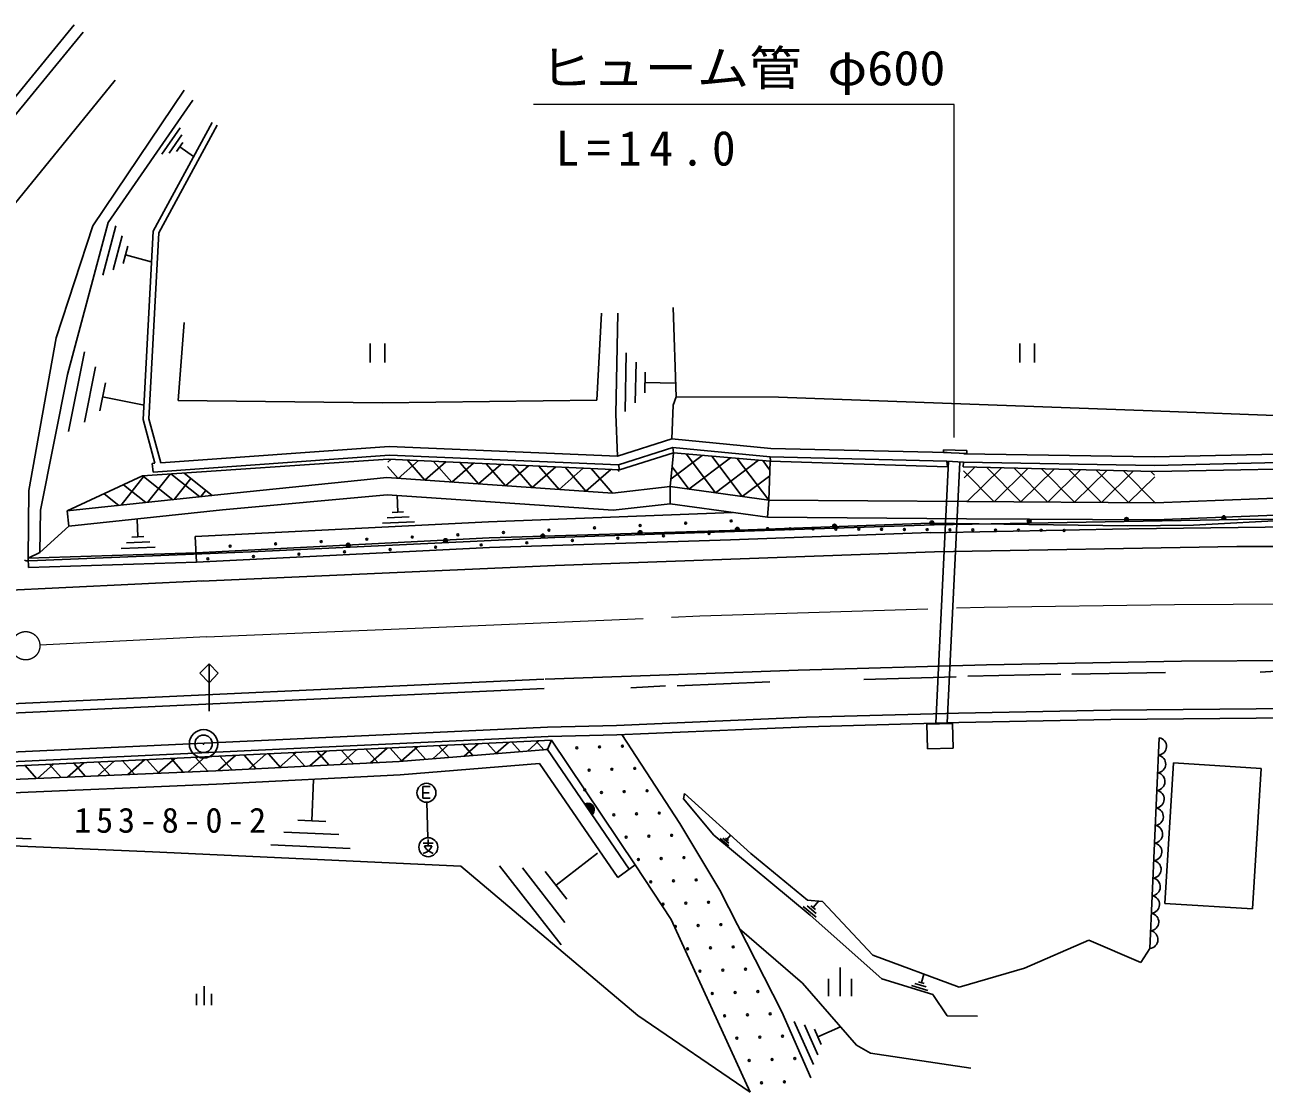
# Model space of a CAD drawing. Units: millimetres, scale not verified. Extents: x 40000 to 680000, y 20000 to 380000.
# Drawn here: x 267112 to 332318, y 256309 to 312485 of the extents above; entities that cross this region are included whole.
import ezdxf
from ezdxf.enums import TextEntityAlignment as Align

# ---------------------------------------------------------------- set-up
doc = ezdxf.new("R2010")
doc.units = ezdxf.units.MM
doc.header["$LTSCALE"] = 1000
doc.linetypes.add('CHAIN', pattern=[18.5, 12, -1.5, 3.5, -1.5])
for name, color, linetype, lineweight in [('M-BGD', 7, 'Continuous', 25), ('M-BMK', 2, 'CHAIN', 13), ('M-BMK-SRVR', 3, 'Continuous', 25), ('M-STR-HTXT', 7, 'Continuous', 13)]:
    doc.layers.add(name, color=color, linetype=linetype, lineweight=lineweight)
doc.styles.add('ＭＳ ゴシック', font='')
doc.styles.get('ＭＳ ゴシック').set_extended_font_data('MS Gothic')

msp = doc.modelspace()

# ---------------------------------------------------------------- linework, layer by layer
at = {"layer": 'M-BGD'}
for p, q in [((269715, 312485), (262305, 303441)), ((262305, 303441), (269715, 312485)), ((270179, 312105), (262815, 303116)), ((270179, 312105), (262815, 303116)), ((265565, 301829), (271871, 309573)), ((270684, 301909), (275494, 309044)), ((271498, 302074), (275955, 308511)), ((276973, 307338), (273875, 301618)), ((277237, 307195), (274171, 301535)), ((274327, 305673), (275290, 307063)), ((275374, 306685), (274708, 305724)), ((275093, 305809), (275432, 306298)), ((275262, 306054), (275989, 305550)), ((268771, 296007), (270684, 301909)), ((269354, 294075), (271498, 302074)), ((271213, 299303), (271909, 301898)), ((272237, 301377), (271757, 299584)), ((273875, 301618), (273342, 291713)), ((274171, 301535), (273644, 291745)), ((272286, 299917), (272531, 300830)), ((272408, 300374), (273765, 300010)), ((301381, 292913), (301219, 297615)), ((275505, 296821), (275173, 292708)), ((297216, 292735), (297456, 297308)), ((298311, 297305), (298208, 291988)), ((267330, 287976), (268771, 296007)), ((285291, 295719), (285291, 294719)), ((286058, 294719), (286058, 295719)), ((319468, 295719), (319468, 294719)), ((320236, 294719), (320236, 295719)), ((269419, 291077), (270254, 295273)), ((298700, 292134), (298759, 295218)), ((270830, 294479), (270253, 291579)), ((299269, 294728), (299228, 292597)), ((299726, 293115), (299747, 294199)), ((267934, 286940), (269354, 294075)), ((271060, 292164), (271354, 293640)), ((299737, 293657), (301348, 293626)), ((271207, 292902), (273400, 292466)), ((301224, 292461), (301381, 292913)), ((301381, 292913), (306757, 292889)), ((306757, 292889), (326423, 292172)), ((275173, 292708), (285918, 292586)), ((285918, 292586), (297216, 292735)), ((301157, 290686), (301224, 292461)), ((326423, 292172), (335987, 291808)), ((273342, 291713), (273956, 289407)), ((273644, 291745), (274261, 289429)), ((298208, 291988), (298296, 289783)), ((286288, 290294), (274261, 289429)), ((298296, 289783), (286288, 290294)), ((301157, 290686), (298296, 289783)), ((301205, 290230), (298356, 289330)), ((306359, 290190), (301157, 290686)), ((301243, 289954), (301205, 290230)), ((306332, 289740), (301205, 290230)), ((315640, 289973), (306359, 290190)), ((273310, 288745), (286230, 289619)), ((286294, 289843), (273865, 288949)), ((286219, 289473), (286378, 289612)), ((286230, 289619), (298400, 289064)), ((298356, 289330), (286294, 289843)), ((286752, 288612), (287823, 289546)), ((288163, 288516), (287241, 289573)), ((298400, 289064), (301243, 289954)), ((301072, 288185), (301243, 289954)), ((301111, 288590), (302743, 289825)), ((301242, 289943), (301255, 289953)), ((301243, 289954), (306327, 289517)), ((303455, 287855), (301910, 289897)), ((302054, 288049), (304231, 289697)), ((304855, 287662), (303251, 289782)), ((303455, 287855), (305719, 289569)), ((306256, 287468), (304592, 289666)), ((306311, 289052), (305934, 289551)), ((306256, 287468), (306327, 289517)), ((306327, 289517), (315653, 289221)), ((315629, 289523), (306332, 289740)), ((306343, 289516), (306332, 289740)), ((315034, 275732), (315713, 289517)), ((315437, 289967), (315442, 290117)), ((316670, 289924), (315437, 289967)), ((316675, 290074), (315442, 290117)), ((316501, 289460), (315629, 289523)), ((315653, 289221), (315629, 289523)), ((316509, 289910), (326536, 289740)), ((316670, 289924), (316675, 290074)), ((326536, 289740), (336744, 289980)), ((326538, 289289), (336755, 289530)), ((273956, 289407), (273809, 289396)), ((273865, 288949), (273809, 289396)), ((276965, 287712), (275500, 288893)), ((286752, 288612), (286201, 289244)), ((288163, 288516), (289269, 289480)), ((289574, 288420), (288623, 289510)), ((289574, 288420), (290714, 289414)), ((290985, 288323), (290005, 289447)), ((290985, 288323), (292160, 289348)), ((292396, 288227), (291387, 289384)), ((292396, 288227), (293605, 289282)), ((293807, 288131), (292769, 289321)), ((293807, 288131), (295051, 289217)), ((295218, 288035), (294151, 289258)), ((295218, 288035), (296496, 289151)), ((296629, 287939), (295533, 289195)), ((296629, 287939), (297942, 289085)), ((298040, 287843), (296915, 289132)), ((298375, 288980), (298298, 289069)), ((298356, 289330), (298400, 289064)), ((302054, 288049), (301171, 289215)), ((315636, 275750), (316311, 289474)), ((316501, 289460), (316476, 289218)), ((316476, 289218), (326548, 288977)), ((318103, 287383), (316498, 289009)), ((316501, 289460), (326538, 289289)), ((316536, 288647), (317099, 289203)), ((316689, 287393), (318489, 289170)), ((319517, 287374), (317727, 289188)), ((318103, 287383), (319879, 289136)), ((320931, 287365), (319166, 289154)), ((319517, 287374), (321269, 289103)), ((322345, 287356), (320605, 289119)), ((320931, 287365), (322659, 289070)), ((323760, 287346), (322044, 289085)), ((322345, 287356), (324049, 289037)), ((325174, 287337), (323483, 289050)), ((323760, 287346), (325439, 289004)), ((326588, 287328), (324922, 289016)), ((326553, 288787), (326361, 288982)), ((326548, 288977), (336620, 289160)), ((273310, 288745), (269338, 286903)), ((273401, 288742), (272180, 287204)), ((272303, 288278), (273481, 287343)), ((273354, 288720), (274900, 287493)), ((274758, 288843), (273574, 287352)), ((274804, 288846), (276318, 287644)), ((275850, 288611), (274969, 287500)), ((277426, 287761), (286154, 288652)), ((286154, 288652), (298040, 287843)), ((304855, 287662), (306301, 288755)), ((325174, 287337), (326555, 288700)), ((267296, 284423), (267330, 287976)), ((269338, 286903), (277426, 287761)), ((271288, 287807), (272063, 287192)), ((276629, 287983), (276363, 287648)), ((277511, 286966), (286172, 287749)), ((286172, 287749), (298060, 286940)), ((286745, 286839), (286705, 287722)), ((298040, 287843), (301072, 288185)), ((301072, 288185), (301061, 287278)), ((301072, 288185), (306256, 287468)), ((326588, 287328), (336658, 287717)), ((267908, 284717), (267934, 286940)), ((269422, 286107), (277511, 286966)), ((298060, 286940), (301061, 287278)), ((301061, 287278), (306191, 286568)), ((306191, 286568), (306256, 287468)), ((306256, 287468), (316667, 287393)), ((316689, 287393), (316664, 287417)), ((316667, 287393), (326588, 287328)), ((269338, 286903), (269422, 286107)), ((273060, 285538), (273022, 286473)), ((276084, 285552), (291502, 286329)), ((287614, 286325), (285925, 286249)), ((286175, 286545), (287343, 286598)), ((287042, 286852), (286447, 286826)), ((291502, 286329), (304343, 286824)), ((304221, 285875), (314731, 286263)), ((306191, 286568), (316661, 286493)), ((314731, 286263), (325121, 286108)), ((314952, 286174), (330947, 286458)), ((330947, 286458), (314952, 286174)), ((316661, 286493), (326602, 286428)), ((326602, 286428), (337019, 286830)), ((337014, 286611), (328594, 286150)), ((330947, 286458), (342916, 286501)), ((342916, 286501), (330947, 286458)), ((269422, 286107), (267908, 284717)), ((291540, 285480), (304221, 285875)), ((294997, 285510), (314952, 286174)), ((314952, 286174), (294997, 285510)), ((304240, 285375), (314749, 285763)), ((314751, 285742), (325209, 285960)), ((328594, 286150), (325121, 286108)), ((325209, 285960), (336974, 286100)), ((273979, 284990), (272189, 284917)), ((272456, 285230), (273692, 285280)), ((273375, 285551), (272745, 285525)), ((276152, 284204), (276084, 285552)), ((291540, 285480), (276126, 284703)), ((276152, 284204), (291562, 284980)), ((279023, 284754), (294997, 285510)), ((294997, 285510), (279023, 284754)), ((291562, 284980), (304240, 285375)), ((330874, 285023), (314970, 284746)), ((343572, 285045), (330874, 285023)), ((267184, 284282), (267093, 284304)), ((267784, 284297), (267284, 284276)), ((267908, 284717), (267296, 284423)), ((267296, 284423), (276126, 284703)), ((267316, 283923), (267296, 284423)), ((279023, 284754), (267784, 284297)), ((314970, 284746), (295012, 284022)), ((267284, 284276), (267184, 284282)), ((267316, 283923), (276152, 284204)), ((295012, 284022), (276413, 283206)), ((276528, 283219), (251627, 282022)), ((276809, 278857), (276327, 278369)), ((277290, 278369), (276809, 278857)), ((276809, 278857), (276809, 276357)), ((301009, 278273), (307807, 278523)), ((307807, 278523), (317715, 278798)), ((317715, 278798), (327958, 278992)), ((327958, 278992), (337581, 279059)), ((332098, 278418), (333924, 278530)), ((294419, 278054), (251761, 276078)), ((276327, 278369), (276809, 277857)), ((276809, 277857), (277290, 278369)), ((294492, 278051), (301009, 278273)), ((301431, 277693), (306303, 277901)), ((311249, 278036), (316115, 278176)), ((316734, 278202), (321611, 278307)), ((322191, 278307), (327119, 278404)), ((294442, 277554), (251784, 275578)), ((299004, 277592), (300828, 277692)), ((338276, 276552), (324234, 276421)), ((308234, 276040), (298244, 275614)), ((316239, 276257), (308234, 276040)), ((324234, 276421), (316239, 276257)), ((324242, 275921), (316251, 275758)), ((338278, 276052), (324242, 275921)), ((294618, 275526), (257676, 273796)), ((298244, 275614), (294618, 275526)), ((308251, 275540), (298264, 275115)), ((316251, 275758), (308251, 275540)), ((315912, 275720), (314566, 275684)), ((314566, 275684), (314601, 274377)), ((315947, 274414), (315912, 275720)), ((294643, 275022), (257698, 273297)), ((294830, 274829), (257709, 273047)), ((289372, 274567), (288573, 273861)), ((288901, 274545), (289443, 273931)), ((290181, 274606), (290688, 274033)), ((290968, 274644), (290235, 273996)), ((291462, 274668), (291934, 274134)), ((292564, 274720), (291898, 274131)), ((292742, 274729), (293179, 274235)), ((294161, 274797), (293560, 274266)), ((294022, 274790), (294424, 274336)), ((294830, 274829), (294615, 274352)), ((298264, 275115), (294643, 275022)), ((294830, 274829), (299223, 268272)), ((301567, 270444), (298526, 275126)), ((326800, 274968), (326309, 263879)), ((326800, 274968), (326309, 263879)), ((275005, 273877), (274120, 273095)), ((274815, 273868), (275449, 273152)), ((276601, 273954), (275706, 273162)), ((276096, 273930), (276735, 273206)), ((278197, 274031), (277294, 273232)), ((277376, 273991), (278015, 273268)), ((278657, 274053), (279292, 273334)), ((279794, 274107), (278896, 273313)), ((279937, 274114), (280570, 273399)), ((281390, 274184), (280498, 273395)), ((281218, 274176), (281847, 273464)), ((282986, 274261), (282100, 273477)), ((282498, 274237), (283124, 273529)), ((284583, 274337), (283702, 273559)), ((283779, 274299), (284401, 273594)), ((285059, 274360), (285678, 273660)), ((286179, 274414), (285304, 273641)), ((286340, 274422), (286952, 273729)), ((294615, 274352), (286809, 273717)), ((287776, 274491), (286910, 273726)), ((287620, 274483), (288197, 273830)), ((294558, 274347), (294528, 274389)), ((294615, 274352), (298917, 268047)), ((314601, 274377), (315947, 274414)), ((277161, 273225), (247158, 271942)), ((267132, 273499), (267732, 272821)), ((268619, 273571), (267774, 272823)), ((268413, 273561), (269018, 272876)), ((270216, 273647), (269360, 272891)), ((269693, 273622), (270304, 272932)), ((271812, 273724), (270947, 272959)), ((270974, 273684), (271590, 272986)), ((272254, 273745), (272876, 273042)), ((273408, 273801), (272533, 273027)), ((273535, 273807), (274163, 273096)), ((286809, 273717), (277161, 273225)), ((294195, 273604), (286857, 273019)), ((294195, 273604), (298312, 267603)), ((327081, 266242), (327543, 273638)), ((327543, 273638), (332160, 273349)), ((332160, 273349), (331697, 265953)), ((286857, 273019), (277193, 272526)), ((282213, 270592), (282310, 272773)), ((277193, 272526), (247151, 271240)), ((288438, 272393), (288048, 272393)), ((288048, 272393), (288048, 271783)), ((288048, 272068), (288378, 272068)), ((301759, 271754), (301826, 272021)), ((301826, 272021), (305311, 268878)), ((288048, 271783), (288438, 271783)), ((288260, 271568), (288323, 269702)), ((296568, 271489), (296651, 271511)), ((296963, 270910), (296568, 271489)), ((296614, 271499), (296989, 270950)), ((296651, 271511), (296730, 271516)), ((297015, 270989), (296660, 271509)), ((296711, 271512), (297036, 271036)), ((296730, 271516), (296832, 271503)), ((297054, 271087), (296767, 271508)), ((296827, 271498), (297066, 271148)), ((296832, 271503), (296910, 271463)), ((297055, 271240), (296908, 271456)), ((296910, 271463), (296978, 271410)), ((296978, 271410), (297039, 271320)), ((297039, 271320), (297064, 271238)), ((303365, 269838), (301759, 271754)), ((282947, 270559), (281478, 270624)), ((297015, 270978), (296963, 270910)), ((297047, 271051), (297015, 270978)), ((297072, 271150), (297047, 271051)), ((297064, 271238), (297072, 271150)), ((280746, 269995), (283631, 269866)), ((301567, 270444), (303685, 266938)), ((258553, 269619), (273830, 268963)), ((267442, 269641), (264659, 269766)), ((284239, 269135), (280064, 269321)), ((288072, 269417), (288605, 269417)), ((288340, 269604), (288340, 269279)), ((308428, 265631), (303365, 269838)), ((304158, 269276), (303699, 269658)), ((303835, 269676), (304152, 269412)), ((304134, 269550), (303973, 269684)), ((304053, 269617), (304253, 269857)), ((273830, 268963), (290045, 268210)), ((288072, 268877), (288280, 268967)), ((288535, 269279), (288145, 269279)), ((288145, 269279), (288182, 269182)), ((288182, 269182), (288260, 269084)), ((288260, 269084), (288375, 268987)), ((288280, 268967), (288417, 269084)), ((288375, 268987), (288605, 268877)), ((288417, 269084), (288495, 269182)), ((288495, 269182), (288535, 269279)), ((295067, 267201), (297243, 268891)), ((305311, 268878), (308296, 266423)), ((290045, 268210), (299369, 260352)), ((295323, 264062), (292089, 268227)), ((293294, 268123), (295529, 265245)), ((298312, 267603), (299223, 268272)), ((299223, 268272), (301126, 265403)), ((295635, 266468), (294498, 267933)), ((303685, 266938), (306940, 260542)), ((308752, 265513), (308063, 266085)), ((308267, 266112), (308743, 265716)), ((308296, 266423), (309072, 266346)), ((308716, 265923), (308473, 266124)), ((308594, 266024), (308894, 266384)), ((309072, 266346), (311732, 263526)), ((331697, 265953), (327081, 266242)), ((301126, 265403), (305279, 256309)), ((312197, 262268), (308428, 265631)), ((308031, 262054), (304717, 264909)), ((319715, 262846), (323085, 264319)), ((323085, 264319), (325821, 263140)), ((311732, 263526), (316261, 261835)), ((325821, 263140), (326309, 263879)), ((310001, 262866), (310001, 261366)), ((316261, 261835), (319715, 262846)), ((309401, 262270), (309401, 261370)), ((310601, 262270), (310601, 261370)), ((314885, 261450), (312197, 262268)), ((314281, 262081), (314417, 262528)), ((276143, 261484), (276143, 260884)), ((276543, 261882), (276543, 260882)), ((276943, 261484), (276943, 260884)), ((308031, 262054), (310876, 258794)), ((314624, 261670), (313768, 261931)), ((313945, 262035), (314537, 261855)), ((314432, 262035), (314131, 262126)), ((315635, 260327), (314885, 261450)), ((305279, 256309), (299369, 260352)), ((306940, 260542), (308470, 257067)), ((317229, 260312), (315635, 260327)), ((308599, 257760), (307596, 260036)), ((308135, 259851), (308828, 258278)), ((309017, 258825), (308664, 259626)), ((308841, 259226), (310031, 259750)), ((310876, 258794), (311602, 258370)), ((311602, 258370), (316881, 257567))]:
    msp.add_line(p, q, dxfattribs=at)
for centre, radius in [((301881, 286252), 49.8), ((304278, 286372), 49.8), ((314833, 286270), 99.5), ((314833, 286270), 88), ((314833, 286270), 76.5), ((314833, 286270), 64.5), ((314833, 286270), 53), ((314833, 286270), 39), ((314833, 286270), 27), ((314833, 286270), 15.5), ((314833, 286270), 3), ((319954, 286362), 99.5), ((319954, 286362), 88), ((319954, 286362), 76.5), ((319954, 286362), 64.5), ((319954, 286362), 53), ((319954, 286362), 39), ((319954, 286362), 27), ((319954, 286362), 15.5), ((319954, 286362), 3), ((325074, 286454), 99.5), ((325074, 286454), 88), ((325074, 286454), 76.5), ((325074, 286454), 64.5), ((325074, 286454), 53), ((325074, 286454), 39), ((325074, 286454), 27), ((325074, 286454), 15.5), ((325074, 286454), 3), ((330194, 286545), 99.5), ((330194, 286545), 88), ((330194, 286545), 76.5), ((330194, 286545), 64.5), ((330194, 286545), 53), ((330194, 286545), 39), ((330194, 286545), 27), ((330194, 286545), 15.5), ((330194, 286545), 3), ((289896, 285647), 49.8), ((292293, 285768), 49.8), ((294362, 285580), 99.5), ((294362, 285580), 88), ((294362, 285580), 76.5), ((294362, 285580), 64.5), ((294362, 285580), 53), ((294362, 285580), 39), ((294362, 285580), 27), ((294690, 285889), 49.8), ((297087, 286010), 49.8), ((299481, 285759), 99.5), ((299481, 285759), 88), ((299481, 285759), 76.5), ((299481, 285759), 64.5), ((299481, 285759), 53), ((299484, 286131), 49.8), ((299481, 285759), 39), ((299481, 285759), 27), ((299481, 285759), 15.5), ((299481, 285759), 3), ((300713, 285592), 49.8), ((303110, 285713), 49.8), ((304598, 285929), 99.5), ((304598, 285929), 88), ((304598, 285929), 76.5), ((304598, 285929), 64.5), ((304598, 285929), 53), ((304598, 285929), 39), ((304598, 285929), 27), ((304598, 285929), 15.5), ((304598, 285929), 3), ((306187, 285968), 49.8), ((307387, 285961), 49.8), ((308587, 285954), 49.8), ((309716, 286100), 99.5), ((309716, 286100), 88), ((309716, 286100), 76.5), ((309716, 286100), 64.5), ((309716, 286100), 53), ((309716, 286100), 39), ((309716, 286100), 27), ((309716, 286100), 15.5), ((309716, 286100), 3), ((309787, 285946), 49.8), ((310987, 285939), 49.8), ((312187, 285932), 49.8), ((313387, 285924), 49.8), ((314587, 285917), 49.8), ((315787, 285910), 49.8), ((316987, 285903), 49.8), ((318187, 285895), 49.8), ((319387, 285888), 49.8), ((320587, 285881), 49.8), ((321787, 285874), 49.8), ((277912, 285043), 49.8), ((280309, 285164), 49.8), ((282706, 285285), 49.8), ((284133, 285096), 99.5), ((284133, 285096), 88), ((284133, 285096), 76.5), ((284133, 285096), 64.5), ((284133, 285096), 53), ((284133, 285096), 39), ((284133, 285096), 27), ((284133, 285096), 15.5), ((284133, 285096), 3), ((285102, 285406), 49.8), ((287500, 285526), 49.8), ((288728, 284988), 49.8), ((289247, 285338), 99.5), ((289247, 285338), 88), ((289247, 285338), 76.5), ((289247, 285338), 64.5), ((289247, 285338), 53), ((289247, 285338), 39), ((289247, 285338), 27), ((289247, 285338), 15.5), ((289247, 285338), 3), ((291125, 285108), 49.8), ((293522, 285229), 49.8), ((294362, 285580), 15.5), ((294362, 285580), 3), ((295919, 285350), 49.8), ((298316, 285471), 49.8), ((276743, 284384), 49.8), ((279140, 284504), 49.8), ((281537, 284625), 49.8), ((283934, 284746), 49.8), ((286331, 284867), 49.8), ((297352, 274478), 49.8), ((298551, 274526), 49.8), ((296153, 274429), 49.8), ((296801, 273254), 49.8), ((298000, 273303), 49.8), ((299199, 273352), 49.8), ((288243, 272068), 498), ((296568, 272220), 49.8), ((297449, 272080), 49.8), ((298648, 272128), 49.8), ((299847, 272177), 49.8), ((298097, 270905), 49.8), ((299296, 270954), 49.8), ((300495, 271002), 49.8), ((288340, 269202), 498), ((298745, 269730), 49.8), ((299944, 269779), 49.8), ((301143, 269828), 49.8), ((300592, 268604), 49.8), ((301791, 268653), 49.8), ((299393, 268556), 49.8), ((300041, 267381), 49.8), ((301240, 267430), 49.8), ((302439, 267478), 49.8), ((300690, 266206), 49.8), ((301889, 266255), 49.8), ((303088, 266303), 49.8), ((301338, 265032), 49.8), ((302537, 265080), 49.8), ((303736, 265129), 49.8), ((301986, 263857), 49.8), ((303185, 263905), 49.8), ((304384, 263954), 49.8), ((303833, 262731), 49.8), ((305032, 262779), 49.8), ((302634, 262682), 49.8), ((303282, 261507), 49.8), ((304481, 261556), 49.8), ((305680, 261605), 49.8), ((303930, 260333), 49.8), ((305129, 260381), 49.8), ((306328, 260430), 49.8), ((304578, 259158), 49.8), ((305777, 259207), 49.8), ((306976, 259255), 49.8), ((305226, 257983), 49.8), ((306425, 258032), 49.8), ((307624, 258080), 49.8), ((305874, 256808), 49.8), ((307073, 256857), 49.8)]:
    msp.add_circle(centre, radius, dxfattribs=at)
for centre in [(326712, 274509), (326671, 273584), (326630, 272660), (326589, 271736), (326548, 270812), (326508, 269888), (326467, 268964), (326426, 268040), (326385, 267116), (326344, 266192), (326303, 265268), (326262, 264344)]:
    msp.add_arc(centre, 467, 275.75702, 79.18118, dxfattribs=at)
at = {"layer": 'M-BMK'}
for p, q in [((302632, 281374), (317593, 281841)), ((317593, 281841), (327596, 281968)), ((327596, 281968), (337579, 282037)), ((287654, 280723), (302632, 281374)), ((276676, 280271), (287654, 280723)), ((276676, 280271), (267909, 279843))]:
    msp.add_line(p, q, dxfattribs=at)
msp.add_circle((267160, 279806), 746, dxfattribs=at)
at = {"layer": 'M-BMK-SRVR'}
for radius in [746, 458, 22.5]:
    msp.add_circle((276516, 274644), radius, dxfattribs=at)
at = {"layer": 'M-STR-HTXT'}
for p, q in [((316003, 308284), (293876, 308284)), ((316003, 290764), (316003, 308284))]:
    msp.add_line(p, q, dxfattribs=at)

# ---------------------------------------------------------------- texts
at = {"layer": 'M-BMK-SRVR', "insert": (269716, 269944), "char_height": 1320, "attachment_point": 7, "style": 'ＭＳ ゴシック'}
msp.add_mtext('\\T1.28;153-8-0-2', dxfattribs=at)
at = {"layer": 'M-STR-HTXT', "style": 'ＭＳ ゴシック', "width": 1.1}
msp.add_text('ヒューム管 φ600', height=1833, dxfattribs=at).set_placement((294223, 308747), align=Align.BOTTOM_LEFT)
at = {"layer": 'M-STR-HTXT', "insert": (295033, 305044), "char_height": 1833, "attachment_point": 7, "style": 'ＭＳ ゴシック'}
msp.add_mtext('\\T1.32;L=14.0', dxfattribs=at)

doc.saveas('drawing.dxf')
